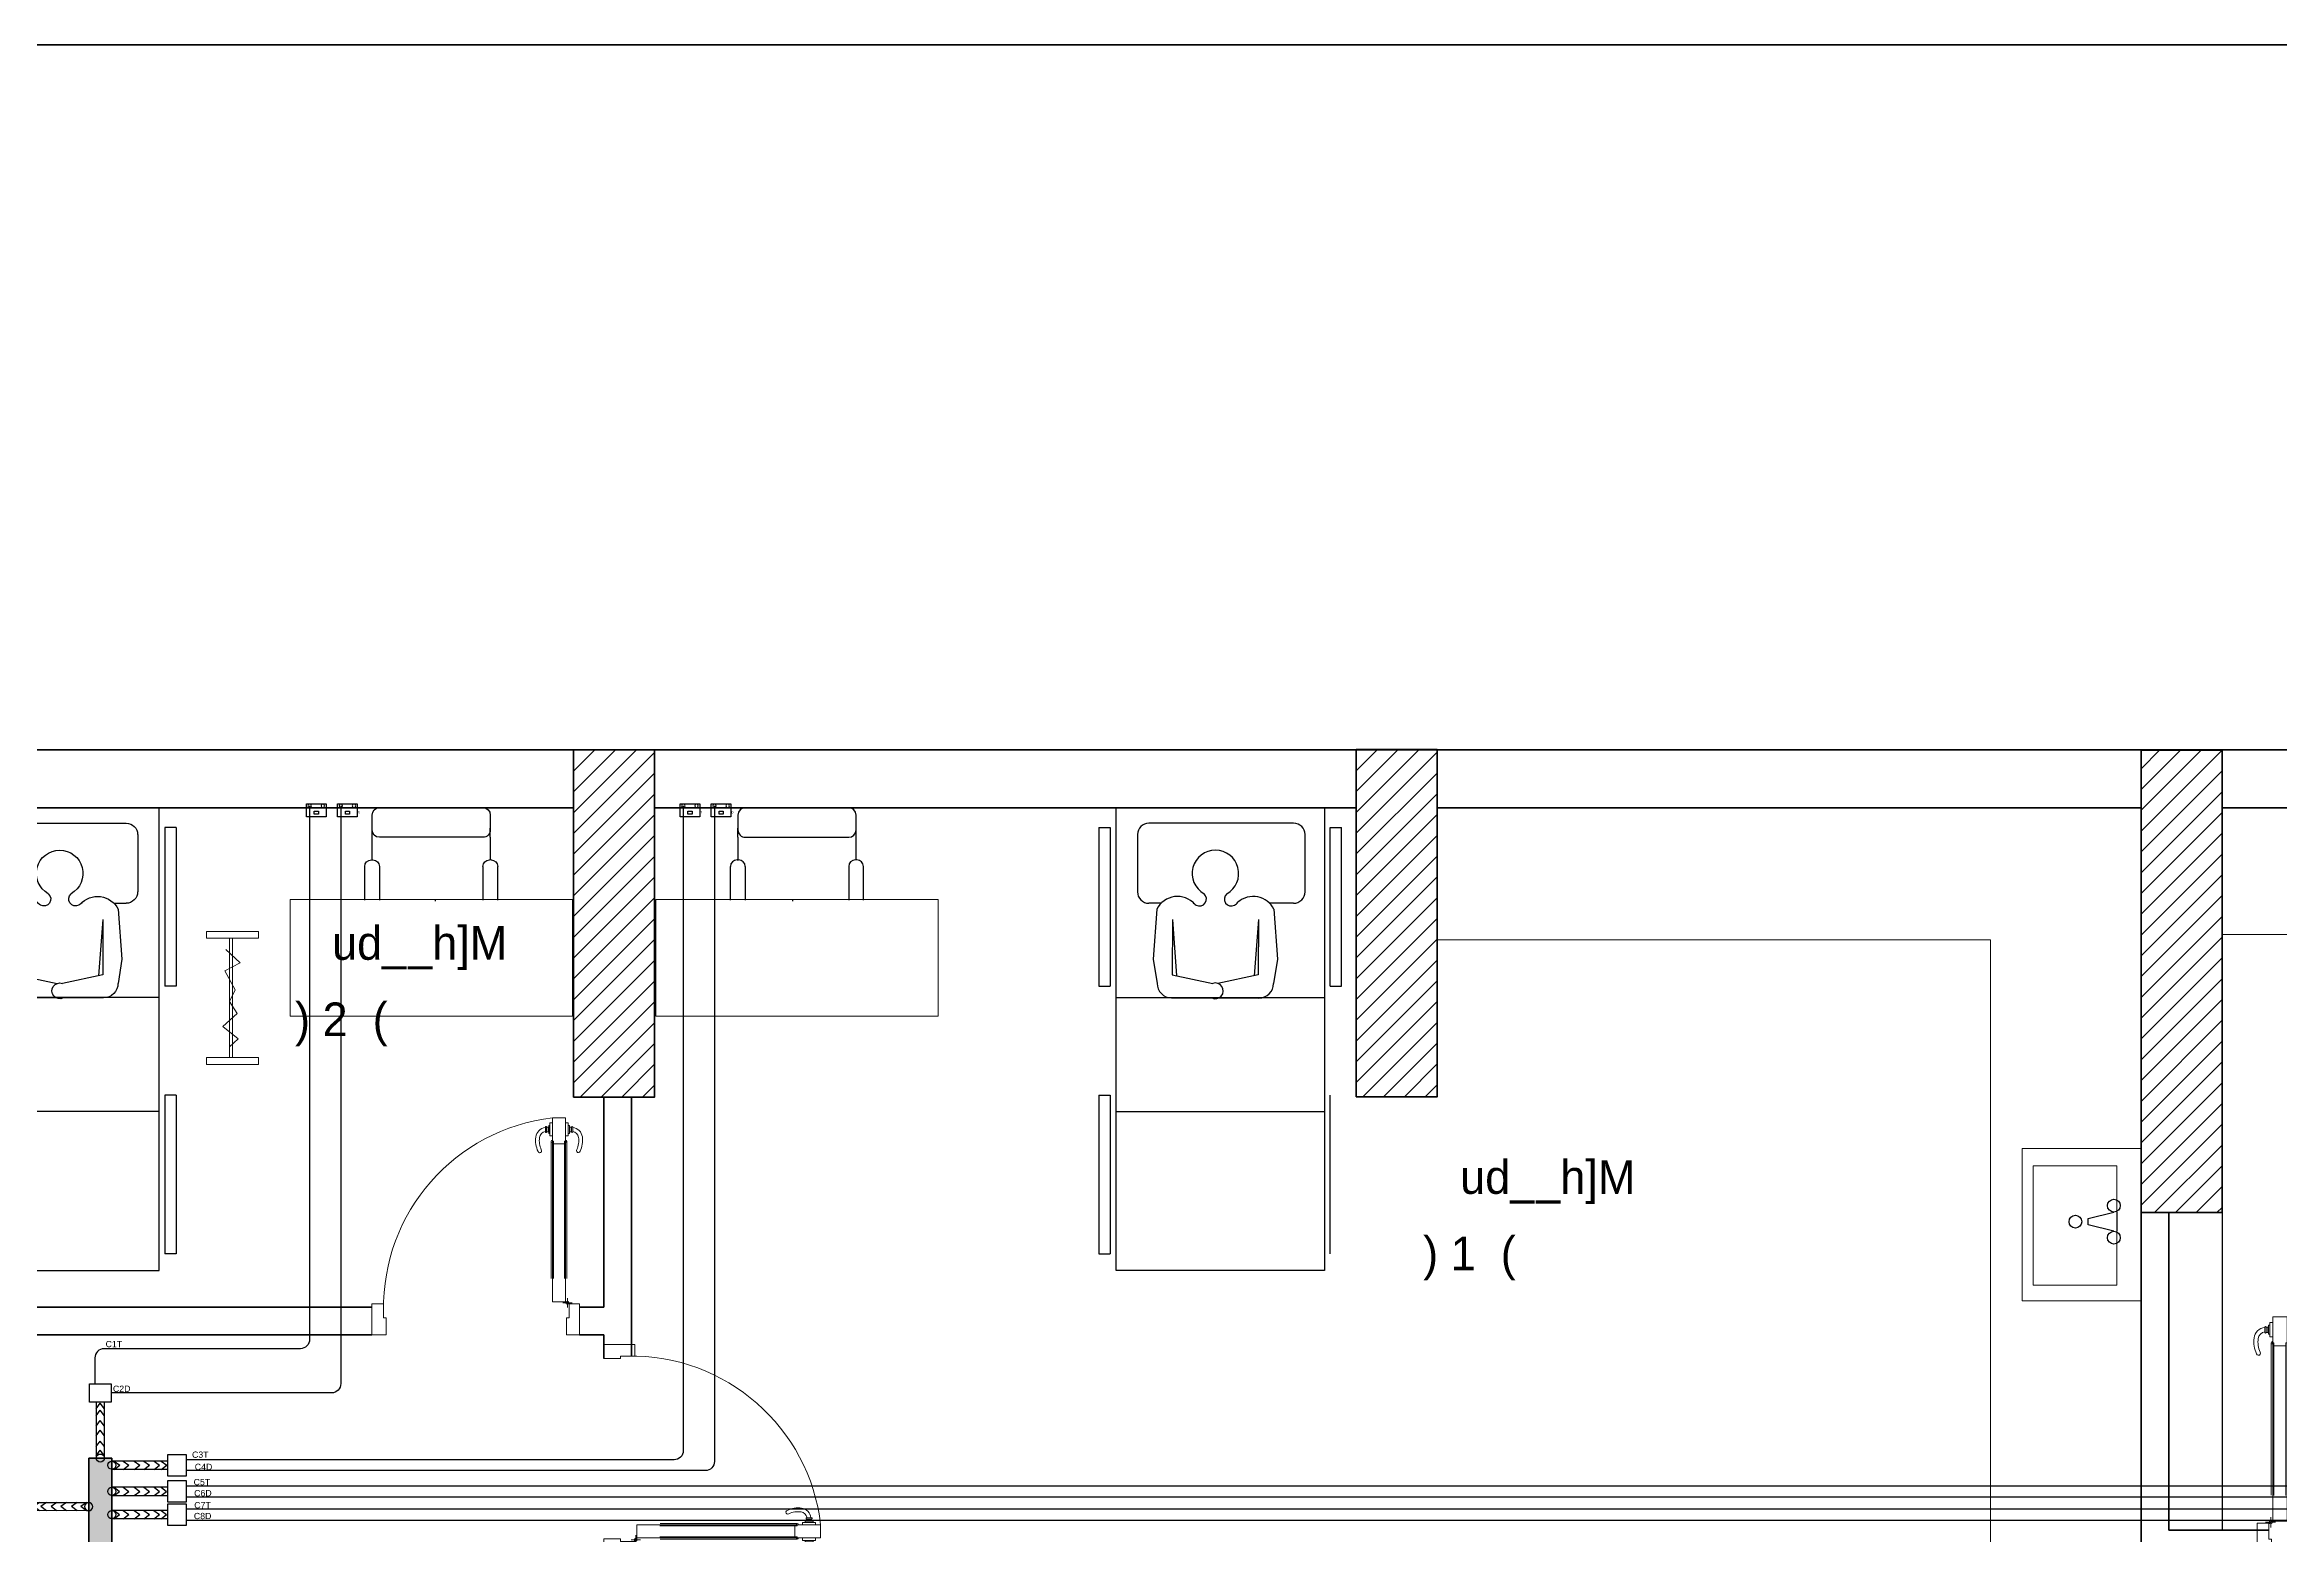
# Model space of a CAD drawing. Header units: inches. Extents: x 3955 to 4125, y 4886 to 4983.
# Drawn here: x 4046.46 to 4056.11, y 4909.44 to 4915.88 of the extents above; entities that cross this region are included whole.
import ezdxf

# ---------------------------------------------------------------- set-up
doc = ezdxf.new("R2010")
doc.units = ezdxf.units.IN
doc.header["$MEASUREMENT"] = 0
doc.linetypes.add('ACAD_ISO03W100', pattern=[30, 12, -18])
doc.layers.get('0').update_dxf_attribs({"lineweight": 35})
for name, color, linetype, lineweight in [('Column(S)', 24, 'Continuous', 35), ('DIM IN', 12, 'Continuous', 15), ('DOOR', 24, 'Continuous', 18), ('HA', 252, 'Continuous', 18), ('hatch col(S)', 45, 'Continuous', 15), ('Shop Drawing', 3, 'Continuous', 30), ('TEXT', 152, 'Continuous', 30), ('walls', 7, 'Continuous', 40)]:
    doc.layers.add(name, color=color, linetype=linetype, lineweight=lineweight)
for name, color, linetype in [('D&T', 4, 'Continuous'), ('E-LEADER', 30, 'Continuous'), ('E-TEXT', 2, 'Continuous'), ('finish', 32, 'Continuous'), ('SHP-CTL-EL-102$0$A-FRAME', 7, 'Continuous'), ('SHP-CTL-EL-102$0$WORK$0$LC TRUNK', 2, 'Continuous'), ('UMG-ML', 251, 'Continuous')]:
    doc.layers.add(name, color=color, linetype=linetype)
doc.styles.add('SOSA', font='sosa.shx')
doc.styles.get("Standard").update_dxf_attribs({"font": 'arial.ttf'})

# ---------------------------------------------------------------- blocks, each defined once
blk = doc.blocks.new('A$C73D03C2A')
at = {"layer": 'DOOR', "linetype": 'Continuous'}
for p, q in [((0.0412, 0.8522), (0.0412, 0.8715)), ((0.0463, 0.8522), (0.0463, 0.8715)), ((0.0466, 0.8522), (0.0466, 0.8721)), ((0.0529, 0.8721), (0.0466, 0.8721)), ((0.0529, 0.8522), (0.0466, 0.8522)), ((0.0529, 0.8522), (0.0529, 0.8721)), ((0.0551, 0.8453), (0.0551, 0.879)), ((0.0605, 0.879), (0.0551, 0.879)), ((0.0605, 0.8453), (0.0551, 0.8453)), ((0.0605, 0.8351), (0.0605, 0.8895)), ((0.0605, 0.8895), (0.0714, 0.8895)), ((0.0714, 0.8128), (0.0714, 0.9107)), ((0.0714, 0.9107), (0.1258, 0.9107)), ((0.1258, 0.8128), (0.1258, 0.9107)), ((0.1367, 0.8895), (0.1258, 0.8895)), ((0.1367, 0.8351), (0.1367, 0.8895)), ((0.1367, 0.879), (0.1421, 0.879)), ((0.1367, 0.8453), (0.1421, 0.8453)), ((0.1421, 0.8453), (0.1421, 0.879)), ((0.1443, 0.8721), (0.1506, 0.8721)), ((0.1443, 0.8522), (0.1443, 0.8721)), ((0.1443, 0.8522), (0.1506, 0.8522)), ((0.1506, 0.8522), (0.1506, 0.8721)), ((0.156, 0.8721), (0.1558, 0.8721)), ((0.156, 0.8522), (0.156, 0.8721)), ((0.0714, 0.8351), (0.0605, 0.8351)), ((0.0659, 0.2365), (0.0659, 0.8124)), ((0.0706, 0.8171), (0.0706, 0.8076)), ((0.0714, 0.8128), (0.0714, 0.2363)), ((0.0757, 0.8128), (0.0714, 0.8128)), ((0.0757, 0.8019), (0.0757, 0.8128)), ((0.0757, 0.8019), (0.0757, 0.2363)), ((0.0757, 0.8019), (0.1214, 0.8019)), ((0.1214, 0.8019), (0.1214, 0.8128)), ((0.1214, 0.8128), (0.1258, 0.8128)), ((0.1214, 0.8019), (0.1214, 0.2363)), ((0.1258, 0.8351), (0.1367, 0.8351)), ((0.1258, 0.8128), (0.1258, 0.2363)), ((0.1266, 0.8171), (0.1266, 0.8076)), ((0.1313, 0.2365), (0.1313, 0.8124)), ((0.0714, 0.2363), (0.0714, 0.1384)), ((0.1258, 0.1384), (0.1258, 0.2363)), ((0.0127, 0), (0.0127, 0.1306)), ((0.0563, 0.1306), (0.0127, 0.1306)), ((0.0563, 0.1306), (0.0563, 0.0707)), ((0.0714, 0.1384), (0.1258, 0.1384)), ((0.8351, 0.1306), (0.8351, 0.0707)), ((0.8351, 0.1306), (0.8839, 0.1306)), ((0.8839, 0), (0.8839, 0.1306)), ((0.0671, 0), (0.0127, 0)), ((0.0563, 0.0707), (0.0671, 0.0707)), ((0.0671, 0.0707), (0.0671, 0)), ((0.8242, 0.0707), (0.8242, 0)), ((0.8351, 0.0707), (0.8242, 0.0707)), ((0.8242, 0), (0.8839, 0))]:
    blk.add_line(p, q, dxfattribs=at)
at = {"layer": 'DOOR'}
for p, q in [((0.0127, 0.1307), (0.0127, 0)), ((0.0127, 0.1307), (0.0127, 0)), ((0.0127, 0.1307), (0.0127, 0)), ((0.0435, 0.1345), (0.0822, 0.1345)), ((0.0563, 0.1306), (0.0714, 0.1384)), ((0.0638, 0.1538), (0.0638, 0.1152))]:
    blk.add_line(p, q, dxfattribs=at)
at = {"layer": 'DOOR', "linetype": 'Continuous'}
blk.add_circle((0.0638, 0.1345), 0.00617, dxfattribs=at)
for centre, radius, start, end in [((0.0462, 0.8251), 0.0459, 96.27656, 172.49463), ((0.0462, 0.8251), 0.0297, 99.70891, 172.49463), ((0.0437, 0.8715), 0.00259, 0, 180), ((0.0437, 0.8522), 0.00259, 180, 0), ((0.1532, 0.8721), 0.00262, 0, 192.45107), ((0.1532, 0.8522), 0.00262, 167.54893, 0), ((0.151, 0.8244), 0.0459, 7.50537, 83.72344), ((0.151, 0.8244), 0.0297, 7.50537, 80.29109), ((0.1052, 0.8173), 0.1054, 172.49463, 205.98988), ((0.0179, 0.7732), 0.00773, 195.29128, 36.68849), ((0.106, 0.8158), 0.0903, 171.58976, 204.90774), ((0.0706, 0.8124), 0.00476, 90, 270), ((0.1266, 0.8124), 0.00476, 270, 90), ((0.1793, 0.7725), 0.00773, 143.31151, 344.70872), ((0.0912, 0.8151), 0.0903, 335.09226, 8.41024), ((0.092, 0.8166), 0.1054, 334.01012, 7.50537)]:
    blk.add_arc(centre, radius, start, end, dxfattribs=at)
at = {"layer": 'DOOR'}
blk.add_arc((0.0349, 0.1156), 0.8003, 358.92889, 83.4773, dxfattribs=at)
blk = doc.blocks.new('A$C62E15A51')
at = {"layer": 'UMG-ML', "color": 34}
for p, q in [((0.5106, 0.4044), (0.0638, 0.4044)), ((0.0319, 0.3725), (0.0319, 0.3086)), ((0.0319, 0.2767), (0.0319, 0.3163)), ((0.5425, 0.3086), (0.5425, 0.3725)), ((0.5425, 0.2767), (0.5425, 0.3163)), ((0.0319, 0.2767), (0.0319, 0.1787)), ((0.0638, 0.2767), (0.5106, 0.2767)), ((0.5425, 0.1787), (0.5425, 0.2767)), ((0, 0.0044), (0, 0.15)), ((0.0287, 0.1787), (0.0351, 0.1787)), ((0.0638, 0.15), (0.0638, 0.0044)), ((0.5106, 0.15), (0.5106, 0.0044)), ((0.5457, 0.1787), (0.5393, 0.1787)), ((0.5744, 0.0044), (0.5744, 0.15)), ((0.269, 0), (0.269, 0.0044))]:
    blk.add_line(p, q, dxfattribs=at)
for centre, radius, start, end in [((0.0638, 0.3725), 0.0319, 90.00034, 180.00034), ((0.5106, 0.3725), 0.0319, 0.00034, 90.00034), ((0.0638, 0.3086), 0.0319, 180.00034, 270.00034), ((0.5106, 0.3086), 0.0319, 270.00034, 0.00034), ((0.0287, 0.15), 0.0287, 90.00034, 180.00034), ((0.0351, 0.15), 0.0287, 0.00034, 90.00034), ((0.5393, 0.15), 0.0287, 90.00034, 180.00034), ((0.5457, 0.15), 0.0287, 0.00034, 90.00034)]:
    blk.add_arc(centre, radius, start, end, dxfattribs=at)
blk = doc.blocks.new('d33dd3')
at = {"layer": 'UMG-ML'}
for p, q in [((-0.2736, -0.6875, 0), (-0.2736, 1.3125, 0)), ((-0.2736, 1.3125, 0), (0.6264, 1.3125, 0)), ((0.6264, 1.3125, 0), (0.6264, -0.6875, 0)), ((-0.3478, 1.2266, 0), (-0.3478, 0.5408, 0)), ((-0.3478, 1.2266, 0), (-0.2986, 1.2266, 0)), ((-0.2986, 1.2266, 0), (-0.2986, 0.5408, 0)), ((-0.1813, 1.1964, 0), (-0.1813, 0.949, 0)), ((0.4933, 1.2456, 0), (-0.132, 1.2456, 0)), ((0.5425, 0.949, 0), (0.5425, 1.1964, 0)), ((0.6514, 1.2266, 0), (0.7006, 1.2266, 0)), ((0.6514, 0.5408, 0), (0.6514, 1.2266, 0)), ((0.7006, 0.5408, 0), (0.7006, 1.2266, 0)), ((-0.079, 0.8998, 0), (-0.132, 0.8998, 0)), ((-0.0974, 0.8741, 0), (-0.1129, 0.6585, 0)), ((0.4933, 0.8998, 0), (0.3893, 0.8998, 0)), ((0.4083, 0.8735, 0), (0.4233, 0.6578, 0)), ((-0.0303, 0.83, 0), (-0.0306, 0.5902, 0)), ((-0.0303, 0.83, 0), (-0.0123, 0.5863, 0)), ((0.341, 0.8296, 0), (0.3224, 0.5859, 0)), ((0.341, 0.8296, 0), (0.3407, 0.5898, 0)), ((-0.1129, 0.6585, 0), (-0.0964, 0.5537, 0)), ((-0.0306, 0.5902, 0), (0.1437, 0.5533, 0)), ((0.3407, 0.5898, 0), (0.1666, 0.5534, 0)), ((0.4233, 0.6578, 0), (0.4065, 0.5531, 0)), ((-0.3478, 0.5408, 0), (-0.2986, 0.5408, 0)), ((-0.2736, 0.4921, 0), (0.6264, 0.4921, 0)), ((-0.0336, 0.4908, 0), (0.1403, 0.4906, 0)), ((0.1701, 0.4905, 0), (0.3435, 0.4903, 0)), ((0.6514, 0.5408, 0), (0.7006, 0.5408, 0)), ((-0.3478, 0.0708), (-0.3478, -0.615, 0)), ((-0.3478, 0.0708), (-0.2986, 0.0708)), ((-0.2986, 0.0708), (-0.2986, -0.615, 0)), ((-0.2736, 0), (0.6264, 0)), ((0.6514, -0.615, 0), (0.6514, 0.0708)), ((-0.3478, -0.615, 0), (-0.2986, -0.615, 0)), ((0.6264, -0.6875, 0), (-0.2736, -0.6875, 0))]:
    blk.add_line(p, q, dxfattribs=at)
at = {"layer": 'UMG-ML', "extrusion": (2.41083e-16, 3.09637e-09, 1)}
for centre, major_axis, start_param, end_param in [((-0.132, 1.1964, 0), (-0.0348, 0.0348), -0.785398, 0.785398), ((0.4933, 1.1964, 0), (0.0348, 0.0348), 5.497787, 7.068583), ((0.1556, 1.0283, 0), (0.0711, 0.0711), 4.437256, 9.697548), ((-0.132, 0.949, 0), (0.0348, 0.0348), 2.356194, 3.926991), ((-0.0081, 0.8294, 0), (0.0706, 0.0706), 6.221447, 8.175497), ((0.0951, 0.9325, 0), (-0.033, 0.033), 1.439158, 1.849731), ((0.087, 0.9178, 0), (-0.0211, 0.0211), 1.847116, 4.797711), ((0.2239, 0.9176, 0), (0.0211, 0.0211), 1.483111, 4.433706), ((0.2159, 0.9324, 0), (0.033, 0.033), 4.431091, 4.841664), ((0.3189, 0.829, 0), (0.0706, 0.0706), 5.959307, 7.791512), ((0.4933, 0.949, 0), (-0.0348, 0.0348), 2.356194, 3.926991), ((-0.0335, 0.5536, 0), (0.0444, 0.0444), 2.355013, 3.925809), ((0.1552, 0.5212, 0), (-0.0241, 0.0241), 1.902531, 5.841527), ((0.3436, 0.5532, 0), (0.0444, 0.0444), 3.925809, 5.496605)]:
    blk.add_ellipse(centre, major_axis=major_axis, ratio=1, start_param=start_param, end_param=end_param, dxfattribs=at)
blk = doc.blocks.new('11')
at = {"layer": 'DIM IN', "ltscale": 2.5}
blk.add_lwpolyline([(0.513, 0.6571), (0, 0.6571), (0, 0), (0.513, 0)], close=True, dxfattribs=at)
at = {"layer": 'DIM IN', "ltscale": 2.5, "elevation": 0}
blk.add_lwpolyline([(0.408, 0.5823), (0.0469, 0.5823), (0.0469, 0.067), (0.408, 0.067)], close=True, dxfattribs=at)
at = {"layer": 'UMG-ML', "ltscale": 2.5}
for p, q in [((0.2848, 0.3554, 0), (0.3956, 0.3831, 0)), ((0.2848, 0.3277, 0), (0.2848, 0.3554, 0)), ((0.3956, 0.3, 0), (0.2848, 0.3277, 0)), ((0.4095, 0.3, 0), (0.4095, 0.3831, 0))]:
    blk.add_line(p, q, dxfattribs=at)
for centre in [(0.3956, 0.4108, 0), (0.2294, 0.3416, 0), (0.3956, 0.2723, 0)]:
    blk.add_circle(centre, 0.0277, dxfattribs=at)
blk = doc.blocks.new('D1')
blk.add_lwpolyline([(0.339, 0), (0, 0), (0, -0.066), (0.339, -0.066)], close=True)
for centre in [(0.056, -0.033), (0.283, -0.033)]:
    blk.add_circle(centre, 0.0302)
at = {"layer": 'D&T'}
for points in [[(0.339, 0.16), (0, 0.16), (0, 0), (0.339, 0)], [(0.208, 0.109), (0.134, 0.109), (0.134, 0.062), (0.208, 0.062)]]:
    blk.add_lwpolyline(points, close=True, dxfattribs=at)
blk = doc.blocks.new('*U427')
at = {"layer": 'SHP-CTL-EL-102$0$A-FRAME', "ltscale": 20}
h = blk.add_hatch(dxfattribs=at)
h.set_pattern_fill('ANGLE', color=11, scale=8, angle=45, style=0)
h.set_pattern_definition([(45, (-4946.515, 0), (-39.51313, 39.51313), [40.64, -15.24]), (135, (-4946.515, 0), (-39.51313, -39.51313), [40.64, -15.24])])
h.paths.add_polyline_path([(5196.5, 50), (-1204.7, 50), (-1204.7, -50), (5196.5, -50)])
at = {"layer": 'SHP-CTL-EL-102$0$A-FRAME', "color": 0, "ltscale": 0.1}
blk.add_lwpolyline([(-1204.7, 50), (5196.5, 50), (5196.5, -50), (-1204.7, -50)], close=True, dxfattribs=at)
at = {"layer": 'SHP-CTL-EL-102$0$A-FRAME', "color": 0}
blk.add_lwpolyline([(5196.5, 50), (-1204.7, 50), (-1204.7, -50), (5196.5, -50)], close=True, dxfattribs=at)
blk = doc.blocks.new('Flexible')
for p, q in [((0.0098, 0.0178), (0.0339, 0)), ((0.0495, 0.0178), (0.0736, 0)), ((0.0963, 0.0178), (0.1204, 0)), ((0.1381, 0.0178), (0.1622, 0)), ((0.1822, 0.0178), (0.2062, 0)), ((0.2128, 0.0178), (0.2368, 0)), ((0.0098, -0.0179), (0.0339, 0)), ((0.0495, -0.0179), (0.0736, 0)), ((0.0963, -0.0179), (0.1204, 0)), ((0.1381, -0.0179), (0.1622, 0)), ((0.1822, -0.0179), (0.2062, 0)), ((0.2128, -0.0179), (0.2368, 0))]:
    blk.add_line(p, q)
at = {"layer": 'E-LEADER'}
blk.add_lwpolyline([(0, -0.0175), (0.242, -0.0175), (0.242, 0.0175), (0, 0.0178)], dxfattribs=at)
blk.add_lwpolyline([(0.242, 0.0469), (0.3213, 0.0469), (0.3213, -0.0469), (0.242, -0.0469)], close=True, dxfattribs=at)
blk.add_circle((0, 0), 0.0175, dxfattribs=at)
blk = doc.blocks.new('A$C7FB02DE5')
at = {"layer": 'hatch col(S)', "ltscale": 2.5}
h = blk.add_hatch(dxfattribs=at)
h.set_pattern_fill('ANSI31', color=256, scale=0.02, angle=-360)
h.set_pattern_definition([(45, (-604.48472, 333.68732), (-0.0449012806, 0.0449012806), [])])
h.paths.add_polyline_path([(34.6475, 0.0015), (34.2976, 0.0015), (34.2976, -1.4985), (34.6476, -1.4986)])
h = blk.add_hatch(dxfattribs=at)
h.set_pattern_fill('ANSI31', color=256, scale=0.02, angle=-360)
h.set_pattern_definition([(45, (-601.10482, 333.68847), (-0.0449012806, 0.0449012806), [])])
h.paths.add_polyline_path([(38.0274, 0.0026), (37.6775, 0.0026), (37.6775, -1.4974), (38.0275, -1.4974)])
h = blk.add_hatch(dxfattribs=at)
h.set_pattern_fill('ANSI31', color=256, scale=0.02, angle=-360)
h.set_pattern_definition([(45, (-150.37583, 298.16815), (-0.044901281, 0.044901281), [])])
h.paths.add_polyline_path([(41.0675, -1.9974), (41.4175, -1.9974), (41.4175, 0), (41.0675, 0)])
at = {"layer": 'Column(S)', "ltscale": 2.5}
for points in [[(34.2976, -1.4985), (34.6476, -1.4985), (34.6476, 0.0015), (34.2976, 0.0015)], [(37.6775, -1.4974), (38.0275, -1.4974), (38.0275, 0.0026), (37.6775, 0.0026)], [(41.4175, 0), (41.0675, 0), (41.0675, -1.9974), (41.4175, -1.9974)]]:
    blk.add_lwpolyline(points, close=True, dxfattribs=at)
at = {"layer": 'DIM IN', "ltscale": 2.5}
for p, q in [((32.7956, -0.8605, 0), (32.8583, -0.9185, 0)), ((32.8583, -0.9185, 0), (32.7921, -0.9539, 0)), ((32.7921, -0.9539, 0), (32.8359, -1.0358, 0)), ((32.8359, -1.0358, 0), (32.811, -1.0852, 0)), ((32.8453, -1.1372, 0), (32.7826, -1.194, 0)), ((32.811, -1.0852, 0), (32.8453, -1.1372, 0)), ((32.7826, -1.194, 0), (32.8489, -1.2472, 0)), ((32.8489, -1.2472, 0), (32.811, -1.2815, 0))]:
    blk.add_line(p, q, dxfattribs=at)
for points in [[(40.4178, -0.8191), (38.0275, -0.8191), (38.0275, -0.2484), (41.0675, -0.2484), (41.0675, -0.8191)], [(43.789, -0.7964), (41.4175, -0.7964), (41.4175, -0.2484), (44.4207, -0.2484), (44.4207, -0.7964)], [(40.4178, -0.8191), (40.4178, -3.5293), (41.0675, -3.5293), (41.0675, -0.8191)]]:
    blk.add_lwpolyline(points, dxfattribs=at)
at = {"layer": 'DIM IN', "ltscale": 2.5, "elevation": 0}
for points in [[(33.0731, -1.1484), (34.2923, -1.1484), (34.2923, -0.6454), (33.0731, -0.6454)], [(35.872, -1.1484), (34.6529, -1.1484), (34.6529, -0.6454), (35.872, -0.6454)], [(32.7129, -0.7832), (32.9362, -0.7832), (32.9362, -0.8127), (32.7129, -0.8127)], [(32.811, -0.8127), (32.824, -0.8127), (32.824, -1.3276), (32.811, -1.3276)], [(32.7129, -1.3572), (32.9362, -1.3572), (32.9362, -1.3276), (32.7129, -1.3276)]]:
    blk.add_lwpolyline(points, close=True, dxfattribs=at)
at = {"layer": 'HA', "linetype": 'ACAD_ISO03W100'}
blk.add_lwpolyline([(34.2976, 0.0016), (48.7842, 0.0016), (48.4293, -4.8092)], dxfattribs=at)
at = {"layer": 'Shop Drawing'}
for points in [[(33.1576, -0.2401), (33.1576, -2.5456, -0.414214), (33.1176, -2.5856), (32.2701, -2.5856, 0.414214), (32.2301, -2.6256), (32.2301, -2.7368)], [(33.2923, -0.2401), (33.2923, -2.7365, -0.414214), (33.2523, -2.7765), (32.3004, -2.7765)], [(34.7715, -0.2401), (34.7715, -3.0256, -0.414214), (34.7315, -3.0656), (32.6248, -3.0656)], [(34.9062, -0.2401), (34.9062, -3.0725, -0.414214), (34.8662, -3.1125), (32.6248, -3.1125)], [(32.6246, -3.1785), (45.4382, -3.1785, -0.414214), (45.4782, -3.2185), (45.4782, -4.6974)], [(44.0986, -3.3775), (44.0986, -3.319, 0.414214), (44.0586, -3.279), (32.6245, -3.279)], [(32.6246, -3.2254), (45.3035, -3.2254, -0.414214), (45.3435, -3.2654), (45.3435, -4.6974)], [(32.6245, -3.3259), (43.9239, -3.3259, -0.414214), (43.9639, -3.3659), (43.9639, -3.3775)]]:
    blk.add_lwpolyline(points, format="xyb", dxfattribs=at)
at = {"layer": 'UMG-ML', "ltscale": 2.5}
blk.add_line((41.4175, -1.9974), (41.4175, -3.3693), dxfattribs=at)
at = {"layer": 'walls', "ltscale": 2.5}
for p, q in [((0, 0.0016), (46.7839, 0.001)), ((31.4574, -0.2484), (34.2976, -0.2484)), ((34.6476, -0.2484), (37.6775, -0.2484)), ((38.0275, -0.2484), (41.0675, -0.2484)), ((41.4175, -0.2484), (46.7839, -0.2484)), ((34.4277, -2.4057), (34.4277, -1.4985)), ((34.5477, -2.6173, 0), (34.5477, -1.4985)), ((41.0676, -3.5293), (41.0676, -1.9974)), ((41.1876, -3.3693), (41.1876, -1.9974)), ((31.4574, -2.4057, 0), (33.4269, -2.4057, 0)), ((34.3232, -2.4057, 0), (34.4277, -2.4057, 0)), ((31.4574, -2.5257, 0), (33.4269, -2.5257, 0)), ((34.3232, -2.5257, 0), (34.4277, -2.5257, 0)), ((34.4277, -2.6285), (34.4277, -2.5257)), ((41.6187, -3.3693), (41.1876, -3.3693))]:
    blk.add_line(p, q, dxfattribs=at)
at = {"layer": 'D&T', "xscale": -0.25, "yscale": 0.25, "zscale": 0.25, "rotation": 180}
for p in [(33.1437, -0.2484), (33.2784, -0.2484), (34.7576, -0.2484), (34.8923, -0.2484)]:
    blk.add_blockref('D1', p, dxfattribs=at)
at = {"layer": 'DIM IN', "ltscale": 2.5, "xscale": -1}
blk.add_blockref('d33dd3', (32.2337, -1.5609, 0), dxfattribs=at)
at = {"layer": 'DIM IN', "ltscale": 2.5}
for name, p in [('d33dd3', (36.9141, -1.5609, 0)), ('11', (40.5545, -2.3785))]:
    blk.add_blockref(name, p, dxfattribs=at)
at = {"layer": 'DOOR', "ltscale": 2.5}
for p, xscale, yscale, zscale in [((34.3363, -2.5257, 0), -1.028836370296499, 1.028836370296499, 1.028836370296499), ((41.5544, -3.4893), 1.143151522551666, 1.143151522551666, 1.143151522551666)]:
    blk.add_blockref('A$C73D03C2A', p, dxfattribs=dict(at, xscale=xscale, yscale=yscale, zscale=zscale))
at = {"layer": 'DOOR', "ltscale": 2.5, "xscale": -1.028836370296499, "yscale": 1.028836370296499, "zscale": 1.028836370296499, "rotation": 270}
blk.add_blockref('A$C73D03C2A', (34.4277, -3.4765), dxfattribs=at)
at = {"layer": 'finish', "ltscale": 2.5, "xscale": -1, "rotation": 0.0003434799639912001}
blk.add_blockref('A$C62E15A51', (33.9699, -0.6528), dxfattribs=at)
at = {"layer": 'finish', "ltscale": 2.5, "rotation": 359.9996565200361}
blk.add_blockref('A$C62E15A51', (34.9752, -0.6528), dxfattribs=at)
at = {"layer": 'Shop Drawing', "rotation": 90}
blk.add_blockref('Flexible', (32.2535, -3.0581), dxfattribs=at)
at = {"layer": 'Shop Drawing'}
for p in [(32.3035, -3.0891), (32.3033, -3.202), (32.3032, -3.3024)]:
    blk.add_blockref('Flexible', p, dxfattribs=at)
at = {"layer": 'Shop Drawing', "xscale": -1, "rotation": 359.8812124824439}
blk.add_blockref('Flexible', (32.2032, -3.268), dxfattribs=at)
at = {"layer": 'SHP-CTL-EL-102$0$WORK$0$LC TRUNK', "color": 2, "lineweight": 0, "xscale": 0.001000000000000002, "yscale": 0.001000000000000002, "zscale": 0.001000000000000002, "rotation": 89.93178105278136}
blk.add_blockref('*U427', (32.2473, -8.2546), dxfattribs=at)
at = {"layer": 'D&T', "char_height": 0.00885, "attachment_point": 1}
for s, insert in [('T', (33.2303, -0.265, 0)), ('D', (33.3662, -0.2644, 0)), ('T', (34.8444, -0.2642, 0)), ('D', (34.9791, -0.2639, 0))]:
    blk.add_mtext_dynamic_manual_height_columns(s, width=0.080908, gutter_width=12.5, heights=[0], dxfattribs=dict(at, insert=insert))
at = {"layer": 'E-TEXT', "char_height": 0.02711, "attachment_point": 1}
for s, insert in [('C1T', (32.2764, -2.5521, 0)), ('C2D', (32.3081, -2.745, 0)), ('C3T', (32.6496, -3.0299, 0)), ('C4D', (32.6615, -3.0826, 0)), ('C5T', (32.6566, -3.1483, 0)), ('C6D', (32.6589, -3.1963, 0)), ('C7T', (32.6592, -3.2482, 0)), ('C8D', (32.6577, -3.2949, 0))]:
    blk.add_mtext_dynamic_manual_height_columns(s, width=6.018011, gutter_width=12.5, heights=[0], dxfattribs=dict(at, insert=insert))
at = {"layer": 'TEXT', "linetype": 'Continuous', "ltscale": 0.09, "style": 'SOSA'}
for s, p in [('ud__h]M', (33.2545, -0.9054, 0)), (') 2  (', (33.0948, -1.2354, 0)), ('ud__h]M', (38.1266, -1.9166, 0)), (') 1  (', (37.9669, -2.2467, 0))]:
    blk.add_text(s, height=0.14542, dxfattribs=at).set_placement(p)

msp = doc.modelspace()

# ---------------------------------------------------------------- linework, layer by layer
at = {"color": 1, "lineweight": 50}
msp.add_lwpolyline([(4066.7949, 4915.8767), (4012.1202, 4915.8767), (4012.1202, 4887.2255), (4066.7949, 4887.2255)], close=True, dxfattribs=at)

# ---------------------------------------------------------------- block references
msp.add_blockref('A$C7FB02DE5', (4014.4456, 4912.8287))

doc.saveas('drawing.dxf')
